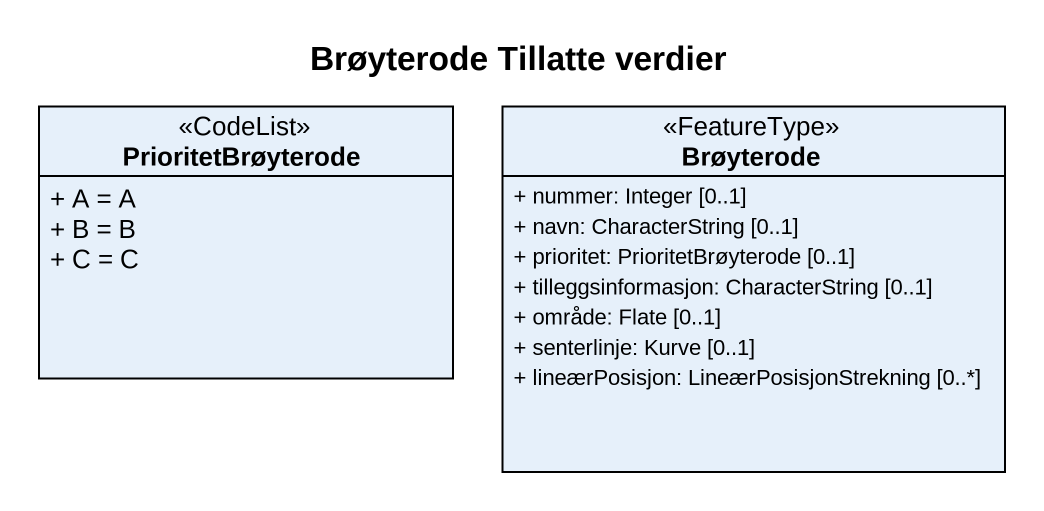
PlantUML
@startuml
title Brøyterode Tillatte verdier
hide circle
hide empty members
skinparam classAttributeIconSize 0
class PrioritetBrøyterode <<CodeList>> {
  + A = A
  + B = B
  + C = C
}
class Brøyterode <<FeatureType>> {
  + nummer: Integer [0..1]
  + navn: CharacterString [0..1]
  + prioritet: PrioritetBrøyterode [0..1]
  + tilleggsinformasjon: CharacterString [0..1]
  + område: Flate [0..1]
  + senterlinje: Kurve [0..1]
  + lineærPosisjon: LineærPosisjonStrekning [0..*]
}
@enduml
